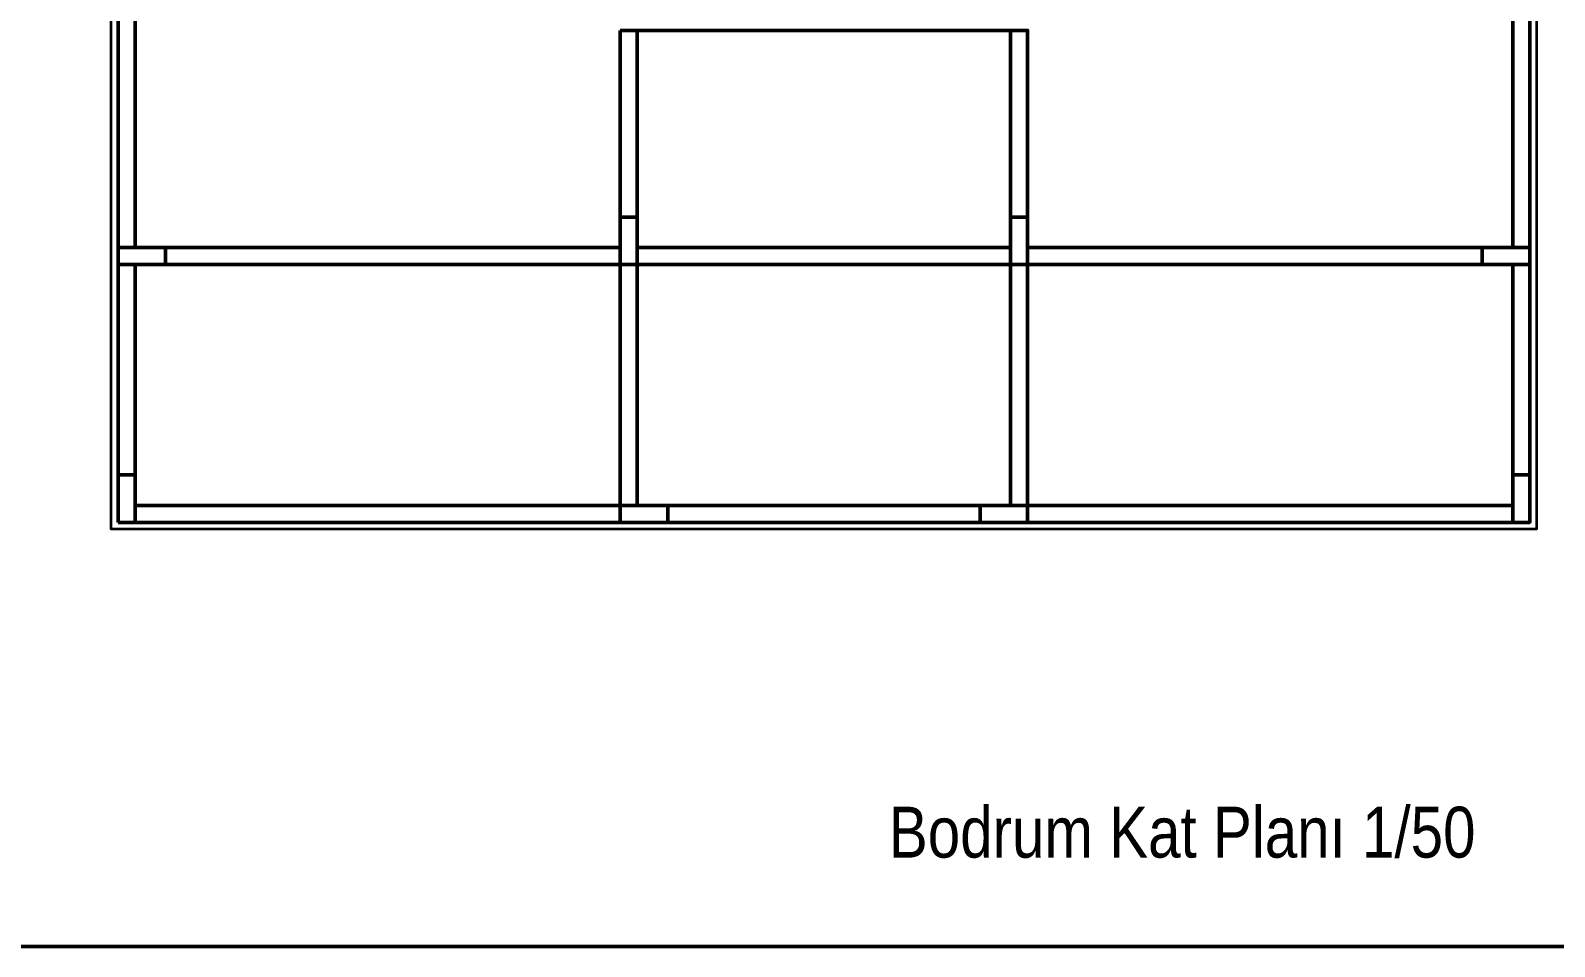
# Model space of a CAD drawing. Header units: millimetres. Extents: x 1811019 to 3717122, y -501178 to -243171.
# Drawn here: x 1853394 to 1855639, y -246506 to -245156 of the extents above; entities that cross this region are included whole.
import ezdxf

# ---------------------------------------------------------------- set-up
doc = ezdxf.new("R2010")
doc.units = ezdxf.units.MM
doc.linetypes.add('su yalıtım', pattern=[30, 12, -18])
for name, color, linetype, lineweight in [('a_ba', 6, 'Continuous', 50), ('a_duvar', 255, 'Continuous', 35), ('a_not_text', 7, 'Continuous', 13), ('a_yalıtım_su', 7, 'su yalıtım', 13), ('a_çerçeve_line', 7, 'Continuous', 50)]:
    doc.layers.add(name, color=color, linetype=linetype, lineweight=lineweight)
doc.styles.get("Standard").update_dxf_attribs({"font": 'ARIALN.TTF'})

msp = doc.modelspace()

# ---------------------------------------------------------------- linework, layer by layer
at = {"layer": 'a_ba', "color": 253}
for points in [[(1853522.7, -245026.3), (1853547.7, -245026.3), (1853547.7, -245476.3), (1853522.7, -245476.3)], [(1855577.7, -245026.3), (1855602.7, -245026.3), (1855602.7, -245476.3), (1855577.7, -245476.3)], [(1854262.7, -245156.3), (1854287.7, -245156.3), (1854287.7, -245431.3), (1854262.7, -245431.3)], [(1854837.7, -245156.3), (1854862.7, -245156.3), (1854862.7, -245431.3), (1854837.7, -245431.3)], [(1854262.7, -245501.3), (1854287.7, -245501.3), (1854287.7, -245431.3), (1854262.7, -245431.3)], [(1854837.7, -245501.3), (1854862.7, -245501.3), (1854862.7, -245431.3), (1854837.7, -245431.3)], [(1853522.7, -245476.3), (1853522.7, -245501.3), (1853592.7, -245501.3), (1853592.7, -245476.3)], [(1853592.7, -245476.3), (1854262.7, -245476.3), (1854262.7, -245501.3), (1853592.7, -245501.3)], [(1854287.7, -245476.3), (1854837.7, -245476.3), (1854837.7, -245501.3), (1854287.7, -245501.3)], [(1854862.7, -245476.3), (1855532.7, -245476.3), (1855532.7, -245501.3), (1854862.7, -245501.3)], [(1855532.7, -245476.3), (1855532.7, -245501.3), (1855602.7, -245501.3), (1855602.7, -245476.3)], [(1853522.7, -245501.3), (1853547.7, -245501.3), (1853547.7, -245811.3), (1853522.7, -245811.3)], [(1854262.7, -245501.3), (1854287.7, -245501.3), (1854287.7, -245856.3), (1854262.7, -245856.3)], [(1854837.7, -245501.3), (1854862.7, -245501.3), (1854862.7, -245856.3), (1854837.7, -245856.3)], [(1855577.7, -245501.3), (1855602.7, -245501.3), (1855602.7, -245811.3), (1855577.7, -245811.3)], [(1853522.7, -245881.3), (1853547.7, -245881.3), (1853547.7, -245811.3), (1853522.7, -245811.3)], [(1855577.7, -245881.3), (1855602.7, -245881.3), (1855602.7, -245811.3), (1855577.7, -245811.3)], [(1853547.7, -245856.3), (1854262.7, -245856.3), (1854262.7, -245881.3), (1853547.7, -245881.3)], [(1854262.7, -245856.3), (1854262.7, -245881.3), (1854332.7, -245881.3), (1854332.7, -245856.3)], [(1854332.7, -245856.3), (1854792.7, -245856.3), (1854792.7, -245881.3), (1854332.7, -245881.3)], [(1854862.7, -245881.3), (1854862.7, -245856.3), (1854792.7, -245856.3), (1854792.7, -245881.3)], [(1854862.7, -245856.3), (1855577.7, -245856.3), (1855577.7, -245881.3), (1854862.7, -245881.3)]]:
    msp.add_lwpolyline(points, close=True, dxfattribs=at)
msp.add_lwpolyline([(1854287.7, -245156.3), (1854837.7, -245156.3)], dxfattribs=at)
at = {"layer": 'a_duvar'}
msp.add_lwpolyline([(1853512.7, -244091.3), (1855612.7, -244091.3), (1855612.7, -245891.3), (1853512.7, -245891.3)], close=True, dxfattribs=at)
at = {"layer": 'a_yalıtım_su', "const_width": 1}
msp.add_lwpolyline([(1853522.7, -244101.3), (1855602.7, -244101.3), (1855602.7, -245881.3), (1853522.7, -245881.3)], close=True, dxfattribs=at)
at = {"layer": 'a_çerçeve_line'}
msp.add_lwpolyline([(1872123.9, -246506.5), (1872123.9, -243506.5), (1853005.4, -243506.5), (1853005.4, -246506.5)], close=True, dxfattribs=at)

# ---------------------------------------------------------------- texts
at = {"layer": 'a_not_text'}
msp.add_text('Bodrum Kat Planı 1/50 ', height=75, dxfattribs=at).set_placement((1854658.4, -246375.4))

doc.saveas('drawing.dxf')
